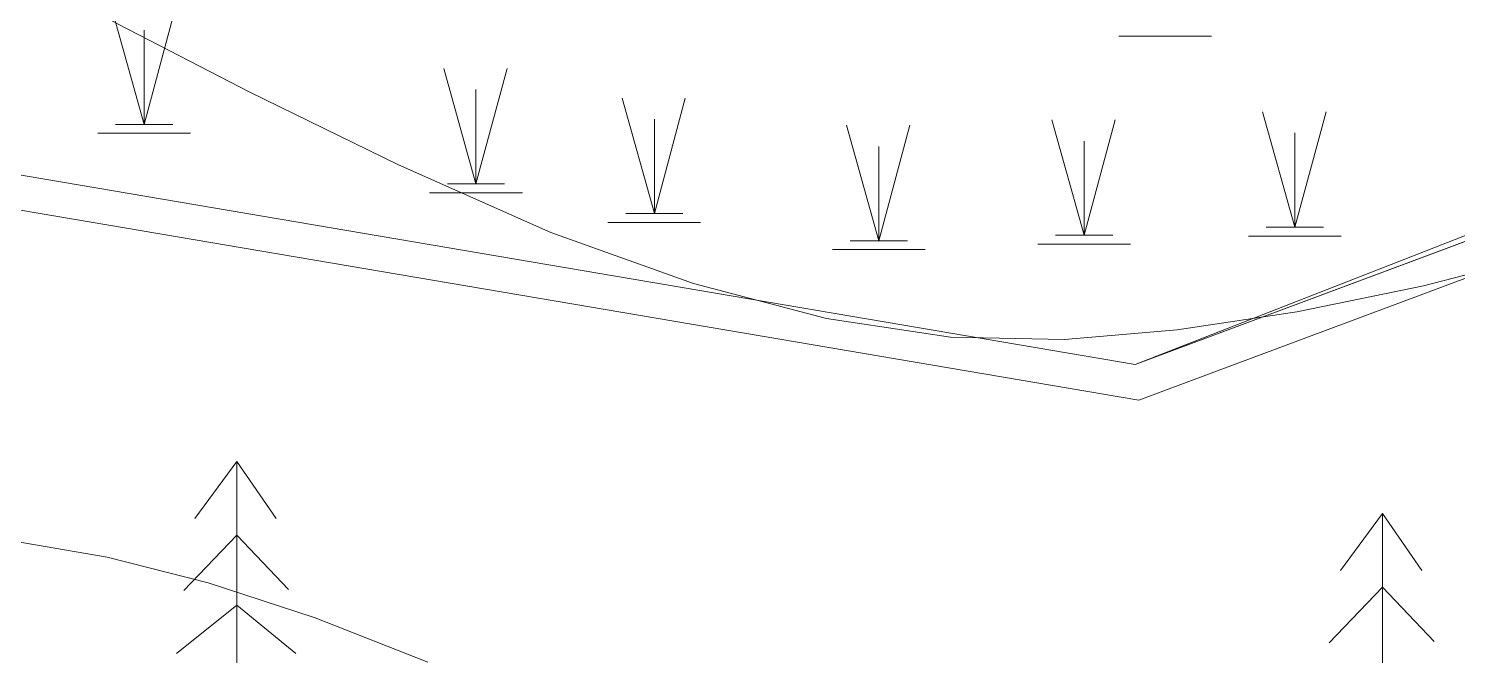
# Model space of a CAD drawing. Header units: metres. Extents: x 533049 to 537618, y 1849954 to 1852676.
# Drawn here: x 534596 to 534678.3, y 1851290.4 to 1851326.5 of the extents above; entities that cross this region are included whole.
import ezdxf

# ---------------------------------------------------------------- set-up
doc = ezdxf.new("R2010")
doc.units = ezdxf.units.M
doc.header["$LTSCALE"] = 2
for name, color, linetype, lineweight in [('14', 7, 'Continuous', 13), ('20', 7, 'Continuous', 13), ('47', 7, 'Continuous', 13), ('57', 7, 'Continuous', 13), ('60', 7, 'Continuous', 13)]:
    doc.layers.add(name, color=color, linetype=linetype, lineweight=lineweight)

msp = doc.modelspace()

# ---------------------------------------------------------------- linework, layer by layer
at = {"layer": '14'}
for points in [[(534442.19, 1851443.02), (534446.57, 1851424.1), (534452.52, 1851405.62), (534460, 1851387.71), (534468.96, 1851370.49), (534479.34, 1851354.08), (534491.06, 1851338.61), (534504.04, 1851324.17), (534518.19, 1851310.88), (534541.07, 1851291.35), (534562.04, 1851269.78), (534580.92, 1851246.35), (534597.55, 1851221.28), (534617.05, 1851192), (534643.84, 1851203.11), (534703, 1851262.27), (534785.62, 1851309.97), (534744.51, 1851336.67), (534659.97, 1851305.12), (534583.66, 1851318.07), (534521.97, 1851356.79), (534476.04, 1851404.12), (534454.41, 1851451.69)], [(534703, 1851262.27), (534785.62, 1851309.97), (534744.51, 1851336.67), (534659.97, 1851305.12), (534583.66, 1851318.07), (534521.97, 1851356.79), (534476.04, 1851404.12), (534454.41, 1851451.69)]]:
    msp.add_lwpolyline(points, dxfattribs=at)
at = {"layer": '20'}
msp.add_lwpolyline([(534857.55, 1851418), (534816.22, 1851368.3), (534743.68, 1851338.45), (534659.77, 1851307.18), (534584.39, 1851319.97), (534523.23, 1851358.35), (534477.72, 1851405.26), (534456.39, 1851452.17), (534449.28, 1851582.95), (534450.89, 1851641.08), (534444.71, 1851664.01), (534443.83, 1851690.46), (534441.18, 1851714.27), (534430.6, 1851731.91), (534431.48, 1851763.66), (534420.89, 1851786.59), (534400.6, 1851829.81)], dxfattribs=at)
at = {"layer": '47'}
msp.add_lwpolyline([(534584.39, 1851319.97), (534659.77, 1851307.18), (534743.33, 1851339.82)], dxfattribs=at)
at = {"layer": '57'}
for p, q in [((534602.68, 1851321), (534600.82, 1851327.65)), ((534602.68, 1851321), (534604.46, 1851327.65)), ((534602.68, 1851321), (534602.68, 1851326.43)), ((534658.82, 1851326.08), (534664.16, 1851326.08)), ((534621.79, 1851317.57), (534619.93, 1851324.22)), ((534621.79, 1851317.57), (534623.58, 1851324.22)), ((534621.79, 1851317.57), (534621.79, 1851323)), ((534632.07, 1851315.86), (534630.21, 1851322.5)), ((534632.07, 1851315.86), (534633.85, 1851322.5)), ((534668.97, 1851315.08), (534667.11, 1851321.73)), ((534668.97, 1851315.08), (534670.76, 1851321.73)), ((534601.03, 1851321), (534604.32, 1851321)), ((534632.07, 1851315.86), (534632.07, 1851321.29)), ((534644.99, 1851314.3), (534643.13, 1851320.95)), ((534644.99, 1851314.3), (534646.78, 1851320.95)), ((534656.83, 1851314.61), (534654.96, 1851321.26)), ((534656.83, 1851314.61), (534658.61, 1851321.26)), ((534600, 1851320.49), (534605.34, 1851320.49)), ((534668.97, 1851315.08), (534668.97, 1851320.51)), ((534644.99, 1851314.3), (534644.99, 1851319.73)), ((534656.83, 1851314.61), (534656.83, 1851320.04)), ((534619.12, 1851317.06), (534624.46, 1851317.06)), ((534620.15, 1851317.57), (534623.44, 1851317.57)), ((534629.39, 1851315.35), (534634.73, 1851315.35)), ((534630.42, 1851315.86), (534633.71, 1851315.86)), ((534655.18, 1851314.61), (534658.47, 1851314.61)), ((534666.3, 1851314.57), (534671.63, 1851314.57)), ((534667.32, 1851315.08), (534670.62, 1851315.08)), ((534642.32, 1851313.79), (534647.66, 1851313.79)), ((534643.35, 1851314.3), (534646.64, 1851314.3)), ((534654.15, 1851314.1), (534659.49, 1851314.1)), ((534608.01, 1851301.59), (534608.01, 1851283.92)), ((534674.01, 1851298.59), (534674.01, 1851280.92)), ((534604.95, 1851294.15), (534608.01, 1851297.35)), ((534610.99, 1851294.22), (534608.01, 1851297.35)), ((534670.95, 1851291.15), (534674.01, 1851294.35)), ((534676.99, 1851291.22), (534674.01, 1851294.35)), ((534604.53, 1851290.53), (534608.01, 1851293.31)), ((534611.42, 1851290.53), (534608.01, 1851293.31))]:
    msp.add_line(p, q, dxfattribs=at)
for points in [[(534857.55, 1851418), (534816.22, 1851368.3), (534743.68, 1851338.45), (534659.77, 1851307.18), (534584.39, 1851319.97), (534523.23, 1851358.35), (534477.72, 1851405.26), (534456.39, 1851452.17), (534449.28, 1851582.95), (534450.89, 1851641.08), (534444.71, 1851664.01), (534443.83, 1851690.46), (534441.18, 1851714.27), (534430.6, 1851731.91), (534431.48, 1851763.66), (534420.89, 1851786.59), (534400.6, 1851829.81)], [(534733.25, 1851333.42), (534727.41, 1851330.34), (534721.31, 1851327.37), (534714.73, 1851324.46), (534707.66, 1851321.61), (534700.12, 1851318.84), (534692.1, 1851316.12), (534684.04, 1851313.68), (534676.37, 1851311.71), (534669.08, 1851310.2), (534662.19, 1851309.17), (534655.69, 1851308.61), (534649.12, 1851308.75), (534641.99, 1851309.82), (534634.32, 1851311.83), (534626.1, 1851314.78), (534617.33, 1851318.66), (534608.77, 1851322.86), (534601.18, 1851326.77), (534594.56, 1851330.38)], [(534605.59, 1851298.3), (534608.01, 1851301.59), (534610.28, 1851298.3)], [(534605.59, 1851298.3), (534608.01, 1851301.59), (534610.28, 1851298.3)], [(534612.22, 1851283.92), (534608.01, 1851283.92), (534608.01, 1851301.59)], [(534671.59, 1851295.3), (534674.01, 1851298.59), (534676.28, 1851295.3)], [(534671.59, 1851295.3), (534674.01, 1851298.59), (534676.28, 1851295.3)], [(534678.22, 1851280.92), (534674.01, 1851280.92), (534674.01, 1851298.59)], [(534604.95, 1851294.15), (534608.01, 1851297.35), (534610.99, 1851294.22)], [(534595.06, 1851297.02), (534600.55, 1851296.08), (534606.37, 1851294.6), (534612.53, 1851292.58), (534619.02, 1851290.03)], [(534670.95, 1851291.15), (534674.01, 1851294.35), (534676.99, 1851291.22)], [(534604.53, 1851290.53), (534608.01, 1851293.31), (534611.42, 1851290.53)]]:
    msp.add_lwpolyline(points, dxfattribs=at)
at = {"layer": '60'}
msp.add_lwpolyline([(534704.22, 1851260.67), (534789.45, 1851309.87), (534744.76, 1851338.89), (534659.77, 1851307.18), (534584.39, 1851319.97), (534523.23, 1851358.35), (534477.72, 1851405.26), (534456.39, 1851452.17)], dxfattribs=at)

doc.saveas('drawing.dxf')
